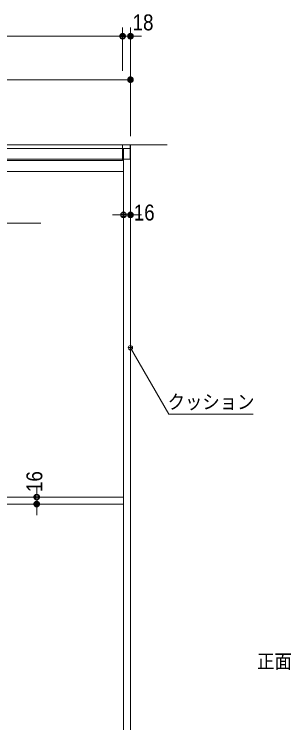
# Model space of a CAD drawing. Units: millimetres, scale not verified. Extents: x -6062 to 6062, y -3045 to 3045.
# Drawn here: x -1487 to -850, y -979 to 651 of the extents above; entities that cross this region are included whole.
import ezdxf
from ezdxf.enums import TextEntityAlignment as Align

# ---------------------------------------------------------------- set-up
doc = ezdxf.new("R2010")
doc.units = ezdxf.units.MM
doc.header["$LTSCALE"] = 20
for name, color, linetype, lineweight in [('0-0_2寸法-3', 7, 'Continuous', 9), ('0-1_3一般', 7, 'Continuous', 9), ('0-3_2寸法-1', 7, 'Continuous', 9), ('0-4_0', 7, 'Continuous', 9), ('0-5_2寸法-2', 7, 'Continuous', 9)]:
    doc.layers.add(name, color=color, linetype=linetype, lineweight=lineweight)
doc.styles.add('ＭＳ ゴシック', font='')
doc.styles.add('ＭＳ Ｐゴシック', font='')
doc.styles.get('ＭＳ ゴシック').set_extended_font_data('MS Gothic')
doc.styles.get('ＭＳ Ｐゴシック').set_extended_font_data('MS PGothic')

# ---------------------------------------------------------------- blocks, each defined once
blk = doc.blocks.new('_Dot')
at = {"layer": '0-4_0'}
for p, q in [((-10, 0), (-20, 0)), ((9.78, 2), (-9.78, 2)), ((7.99, 6), (-7.99, 6)), ((9.16, -3.98), (-9.16, -3.98)), ((6, -7.98), (-6, -7.98))]:
    blk.add_line(p, q, dxfattribs=at)
for points in [[(10, 0), (9.92, 1.25), (9.69, 2.49), (9.3, 3.68), (8.76, 4.82), (8.09, 5.88), (7.29, 6.85), (6.37, 7.71), (5.36, 8.44), (4.26, 9.05), (3.09, 9.51), (1.87, 9.82), (0.63, 9.98), (-0.63, 9.98), (-1.87, 9.82), (-3.09, 9.51), (-4.26, 9.05), (-5.36, 8.44), (-6.37, 7.71), (-7.29, 6.85), (-8.09, 5.88), (-8.76, 4.82), (-9.3, 3.68), (-9.69, 2.49), (-9.92, 1.25), (-10, 0), (0, 0)], [(-10, 0), (-9.92, -1.25), (-9.69, -2.49), (-9.3, -3.68), (-8.76, -4.82), (-8.09, -5.88), (-7.29, -6.85), (-6.37, -7.71), (-5.36, -8.44), (-4.26, -9.05), (-3.09, -9.51), (-1.87, -9.82), (-0.63, -9.98), (0.63, -9.98), (1.87, -9.82), (3.09, -9.51), (4.26, -9.05), (5.36, -8.44), (6.37, -7.71), (7.29, -6.85), (8.09, -5.88), (8.76, -4.82), (9.3, -3.68), (9.69, -2.49), (9.92, -1.25), (10, 0), (0, 0)]]:
    blk.add_lwpolyline(points, close=True, dxfattribs=at)
blk = doc.blocks.new('グループ-109')
at = {"layer": '0-1_3一般'}
for p, q in [((13056.5, 7000), (-61863.5, 7000)), ((11360, 7000), (11360, -40000))]:
    blk.add_line(p, q, dxfattribs=at)
blk = doc.blocks.new('グループ-110')
at = {"layer": '0-1_3一般'}
for p, q in [((11040, -40000), (11040, 6840)), ((11360, -40000), (11360, 6840)), ((11040, 5780), (-12320, 5780)), ((-12320, -9200), (11040, -9200)), ((-12320, -9520), (11040, -9520))]:
    blk.add_line(p, q, dxfattribs=at)
for points in [[(-59990, 6340), (11350, 6340), (11350, 7000), (-59990, 7000)], [(-12300, 7000), (-12300, 6280), (11000, 6280), (11000, 7000)]]:
    blk.add_lwpolyline(points, close=True, dxfattribs=at)
blk.add_lwpolyline([(11360, 6840), (11000, 6840), (-12300, 6840)], dxfattribs=at)
blk = doc.blocks.new('グループ-111')
at = {"layer": '0-1_3一般'}
for name in ['グループ-109', 'グループ-110']:
    blk.add_blockref(name, (0, 0), dxfattribs=at)

msp = doc.modelspace()

# ---------------------------------------------------------------- linework, layer by layer
at = {"layer": '0-0_2寸法-3'}
for p, q in [((-1219.33, -111.62), (-1219.67, -111.62)), ((-1219.33, -111.62), (-1219.67, -111.62)), ((-1214.61, -115.62), (-1224.39, -115.62)), ((-1215.5, -119.62), (-1223.5, -119.62))]:
    msp.add_line(p, q, dxfattribs=at)
for points in [[(-1426.09, 170), (-2028.02, 170), (-2124.5, 337.1)], [(-937.18, -269.45), (-1131.26, -269.45), (-1219.5, -116.61)]]:
    msp.add_lwpolyline(points, dxfattribs=at)
msp.add_circle((-1219.5, -116.61), 5.01, dxfattribs=at)
msp.add_circle((-1219.5, -116.61), 5.01, dxfattribs=at)
at = {"layer": '0-3_2寸法-1'}
for p, q in [((-1237.5, 520), (-1237.5, 620)), ((-2389.79, 600), (-1250.21, 600)), ((-1219.5, 370), (-1219.5, 520)), ((-2101.79, 500), (-1232.21, 500))]:
    msp.add_line(p, q, dxfattribs=at)
at = {"layer": '0-5_2寸法-2'}
for p, q in [((-1237.5, 520), (-1237.5, 620)), ((-1219.5, 370), (-1219.5, 620)), ((-1250.21, 600), (-1262.92, 600)), ((-1219.5, 600), (-1237.5, 600)), ((-1206.79, 600), (-1194.08, 600)), ((-1235.5, 209), (-1235.3, 209)), ((-1219.5, 209), (-1219.3, 209)), ((-1248.21, 189), (-1260.92, 189)), ((-1219.5, 189), (-1235.5, 189)), ((-1206.79, 189), (-1194.08, 189)), ((-1435.5, -447.29), (-1435.5, -434.58)), ((-1435.5, -460), (-1435.5, -476)), ((-1415.5, -460), (-1415.3, -460)), ((-1435.5, -488.71), (-1435.5, -501.42)), ((-1415.5, -476), (-1415.3, -476))]:
    msp.add_line(p, q, dxfattribs=at)

# ---------------------------------------------------------------- block references
at = {"layer": '0-1_3一般', "xscale": 0.05, "yscale": 0.05}
msp.add_blockref('グループ-111', (-1787.5, 0), dxfattribs=at)
at = {"layer": '0-3_2寸法-1', "xscale": 0.6356201, "yscale": 0.6356201}
for p in [(-1237.5, 600), (-1219.5, 500)]:
    msp.add_blockref('_Dot', p, dxfattribs=at)
at = {"layer": '0-5_2寸法-2', "xscale": 0.6356201, "yscale": 0.6356201}
for p in [(-1237.5, 600), (-1235.5, 189)]:
    msp.add_blockref('_Dot', p, dxfattribs=at)
for p, rotation in [((-1219.5, 600), 180), ((-1219.5, 189), 180), ((-1435.5, -460), 270), ((-1435.5, -476), 90)]:
    msp.add_blockref('_Dot', p, dxfattribs=dict(at, rotation=rotation))

# ---------------------------------------------------------------- texts
at = {"layer": '0-0_2寸法-3', "style": 'ＭＳ ゴシック', "width": 0.9}
for s, p in [('クッション', (-1133.76, -267.05)), ('正面', (-927.76, -863.78))]:
    msp.add_text(s, height=32.55, dxfattribs=at).set_placement(p, align=Align.BOTTOM_LEFT)
at = {"layer": '0-5_2寸法-2', "style": 'ＭＳ Ｐゴシック', "width": 0.9}
for s, p in [('18', (-1214.53, 602.48)), ('16', (-1211.82, 165.03))]:
    msp.add_text(s, height=36.66, dxfattribs=at).set_placement(p, align=Align.BOTTOM_LEFT)
msp.add_text('16', height=36.66, rotation=90, dxfattribs=at).set_placement((-1411.53, -448.33), align=Align.BOTTOM_LEFT)

doc.saveas('drawing.dxf')
